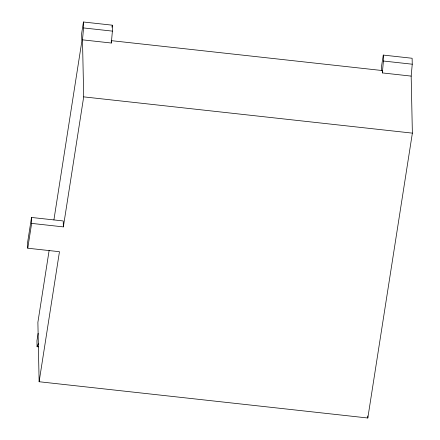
<?xml version="1.0" encoding="UTF-8"?>
<svg xmlns="http://www.w3.org/2000/svg" width="440" height="440" viewBox="0 0 440 440"><rect width="100%" height="100%" fill="white"/><g stroke="black" fill="none" stroke-linecap="round" stroke-linejoin="round"><path stroke-width="0.66" d="M82.495 39.842L83.567 27.94L83.446 22L112.277 25.179L112.398 31.119L111.331 43.021L82.495 39.842L83.694 96.866L63.349 226.892L31.636 223.394L31.51 217.454L63.228 220.952L63.349 226.892M411.175 76.104L382.344 72.919L383.416 61.023L383.29 55.083L412.12 58.262L412.247 64.202L411.175 76.104L412.368 133.128L367.807 418L39.127 381.739L37.884 322.339L49.137 250.415M31.51 217.454L27.632 242.27L27.753 248.21L59.466 251.708L39.127 381.739M27.753 248.21L31.636 223.394M83.446 22L81.659 33.413L81.824 41.431L53.911 219.885M38.115 333.327L36.949 340.769L37.075 346.709L38.412 346.858M111.958 27.198L112.277 25.179M383.29 55.083L381.507 66.495L381.59 70.505M37.075 346.709L38.33 343.723M83.567 27.94L112.398 31.119M383.416 61.023L412.247 64.202M83.694 96.866L412.368 133.128M382.344 72.919L382.294 70.549L111.276 40.645L111.331 43.021M367.763 415.954L367.807 418"/></g></svg>
